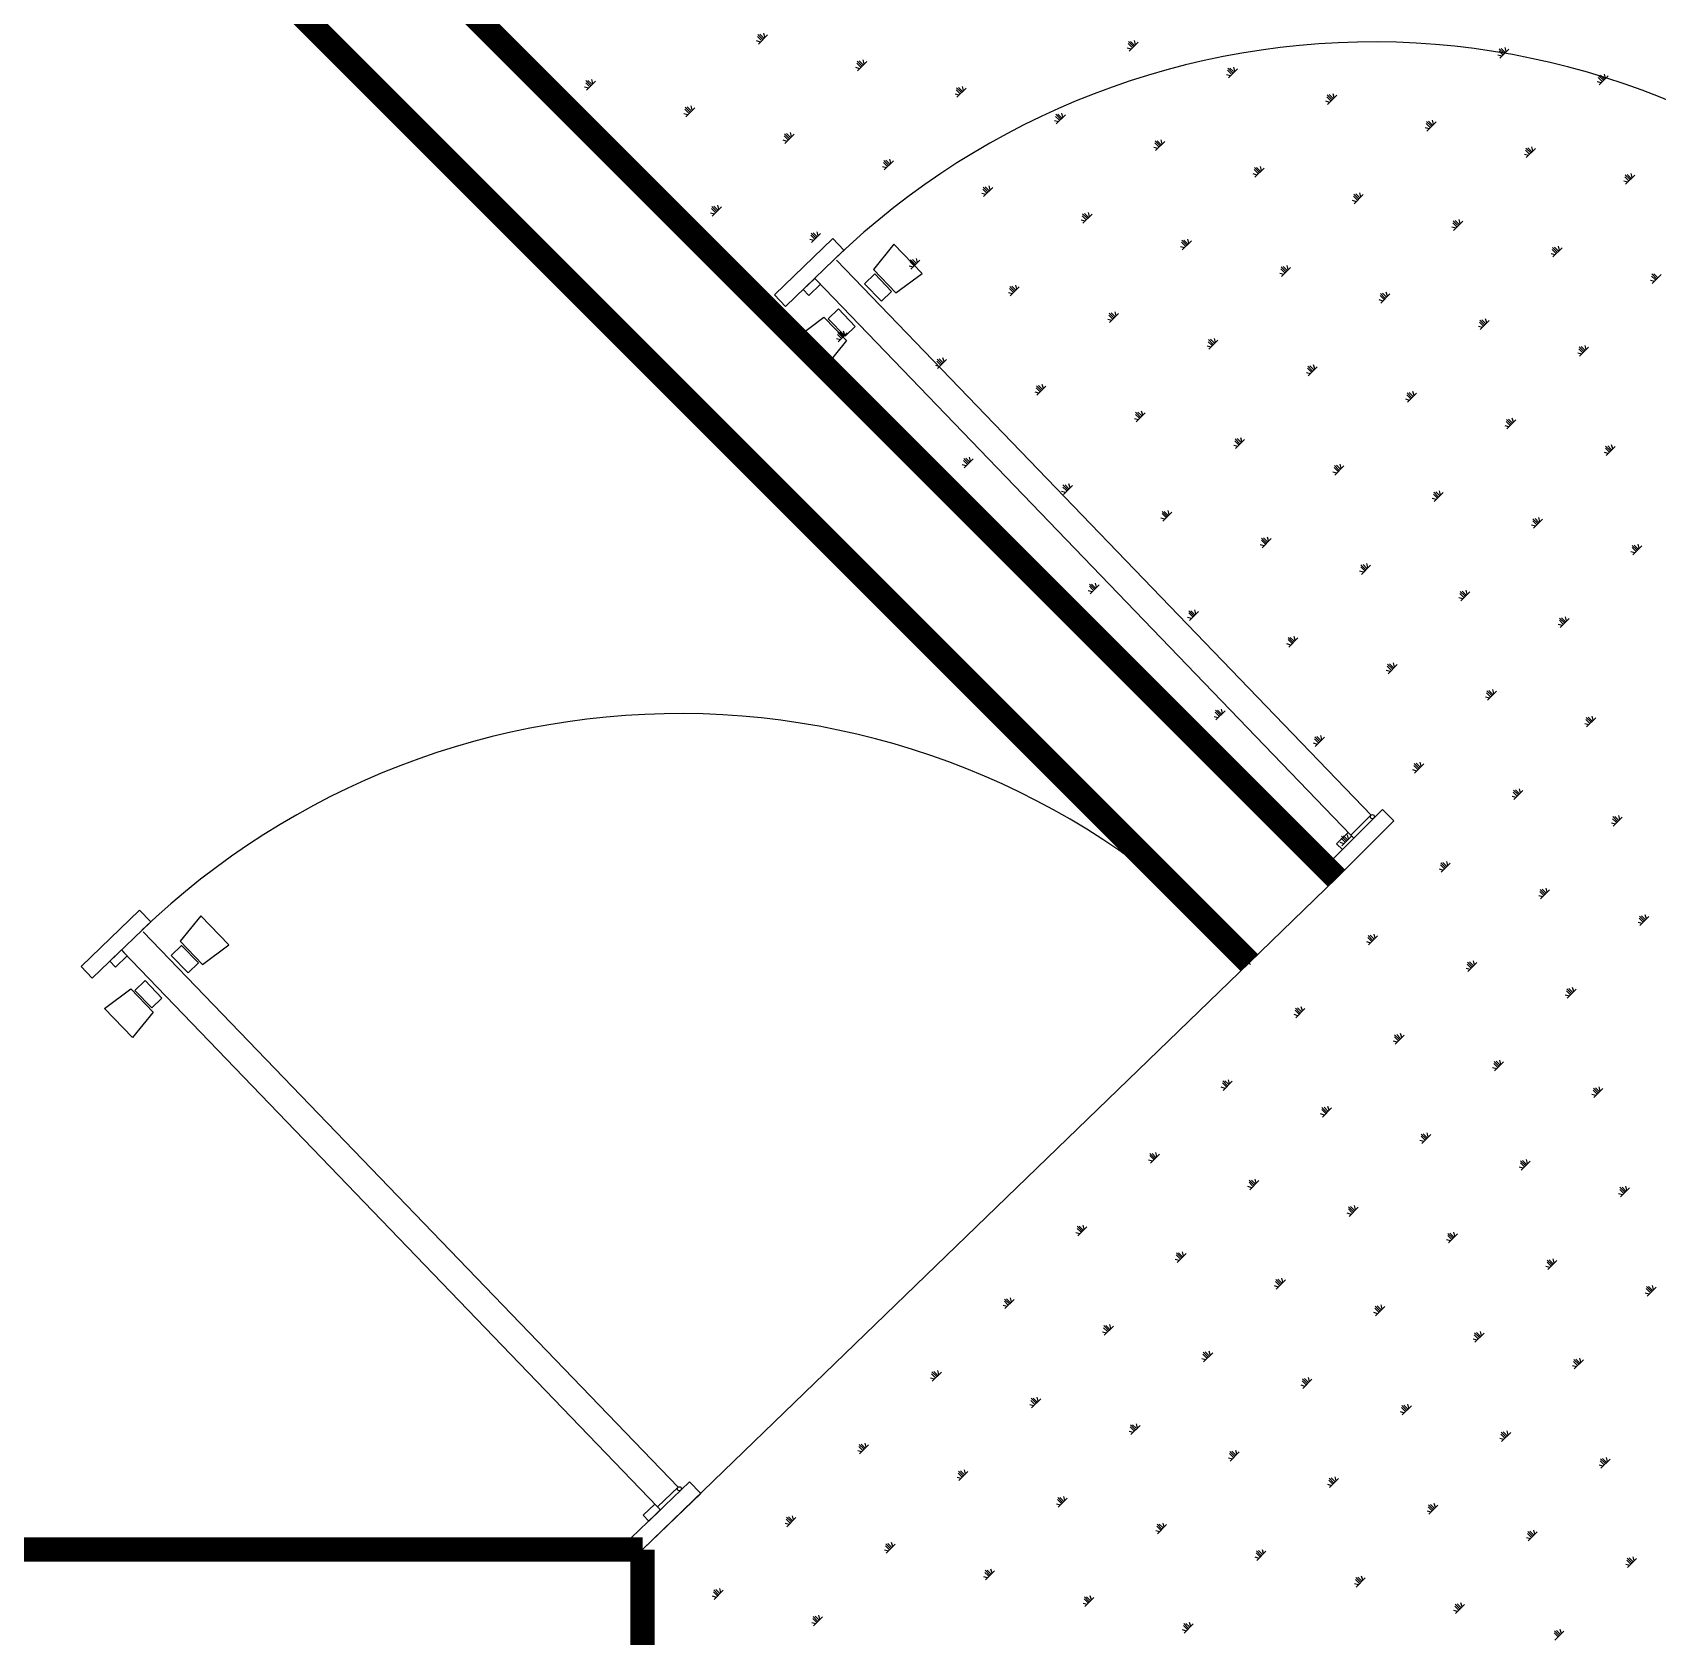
# Model space of a CAD drawing. Header units: millimetres. Extents: x -54.3 to 12.1, y 152.8 to 185.4.
# Drawn here: x -40.767 to -38.76, y 173.045 to 175.026 of the extents above; entities that cross this region are included whole.
import ezdxf

# ---------------------------------------------------------------- set-up
doc = ezdxf.new("R2010")
doc.units = ezdxf.units.MM
doc.header["$LTSCALE"] = 2
doc.layers.add('ALFOMBRA', color=101, linetype='Continuous')
doc.layers.add('MUROS', color=30, linetype='Continuous')

msp = doc.modelspace()

# ---------------------------------------------------------------- linework, layer by layer
at = {"color": 8, "linetype": 'Continuous'}
for p, q in [((-39.7787, 174.7714), (-39.8507, 174.7021)), ((-39.7648, 174.757), (-39.7787, 174.7714)), ((-39.703, 174.7645), (-39.7283, 174.7332)), ((-39.6683, 174.7285), (-39.703, 174.7645)), ((-39.8369, 174.6877), (-39.7648, 174.757)), ((-39.1134, 174.0587), (-39.7741, 174.7446)), ((-39.8008, 174.7223), (-39.8153, 174.7085)), ((-39.7939, 174.7151), (-39.8008, 174.7223)), ((-39.7993, 174.7203), (-39.1386, 174.0344)), ((-39.7267, 174.7278), (-39.7393, 174.7157)), ((-39.7283, 174.7332), (-39.7006, 174.7043)), ((-39.7059, 174.7062), (-39.7267, 174.7278)), ((-39.7006, 174.7043), (-39.6683, 174.7285)), ((-39.8507, 174.7021), (-39.8369, 174.6877)), ((-39.8153, 174.7085), (-39.8083, 174.7013)), ((-39.8083, 174.7013), (-39.7939, 174.7151)), ((-39.7393, 174.7157), (-39.7185, 174.6941)), ((-39.7185, 174.6941), (-39.7059, 174.7062)), ((-39.7843, 174.6723), (-39.7717, 174.6845)), ((-39.7717, 174.6845), (-39.7509, 174.6629)), ((-39.8218, 174.6501), (-39.7896, 174.6742)), ((-39.7896, 174.6742), (-39.7618, 174.6454)), ((-39.7635, 174.6507), (-39.7843, 174.6723)), ((-39.7509, 174.6629), (-39.7635, 174.6507)), ((-39.7872, 174.614), (-39.8218, 174.6501)), ((-39.7618, 174.6454), (-39.7872, 174.614)), ((-39.0998, 174.0662), (-39.1705, 173.9955)), ((-39.1386, 174.0344), (-39.1139, 174.0591)), ((-39.0856, 174.0521), (-39.0998, 174.0662)), ((-39.1563, 173.9814), (-39.0856, 174.0521)), ((-39.1422, 174.0379), (-39.1563, 174.0238)), ((-39.1351, 174.0309), (-39.1422, 174.0379)), ((-39.1563, 174.0238), (-39.1492, 174.0167)), ((-39.1492, 174.0167), (-39.1351, 174.0309)), ((-39.1705, 173.9955), (-39.1563, 173.9814)), ((-40.635, 173.9419), (-40.707, 173.8725)), ((-40.6211, 173.9274), (-40.635, 173.9419)), ((-40.6932, 173.8581), (-40.6211, 173.9274)), ((-40.5593, 173.9349), (-40.5846, 173.9036)), ((-40.5246, 173.8989), (-40.5593, 173.9349)), ((-39.9697, 173.2291), (-40.6304, 173.9151)), ((-40.583, 173.8983), (-40.5956, 173.8861)), ((-40.5846, 173.9036), (-40.5569, 173.8748)), ((-40.5622, 173.8767), (-40.583, 173.8983)), ((-40.5569, 173.8748), (-40.5246, 173.8989)), ((-40.6571, 173.8928), (-40.6715, 173.8789)), ((-40.6715, 173.8789), (-40.6646, 173.8717)), ((-40.6646, 173.8717), (-40.6502, 173.8856)), ((-40.6502, 173.8856), (-40.6571, 173.8928)), ((-40.6556, 173.8908), (-39.9949, 173.2048)), ((-40.5956, 173.8861), (-40.5748, 173.8645)), ((-40.5748, 173.8645), (-40.5622, 173.8767)), ((-40.707, 173.8725), (-40.6932, 173.8581)), ((-40.6781, 173.8205), (-40.6458, 173.8446)), ((-40.6458, 173.8446), (-40.6181, 173.8158)), ((-40.6406, 173.8428), (-40.628, 173.8549)), ((-40.6198, 173.8212), (-40.6406, 173.8428)), ((-40.628, 173.8549), (-40.6072, 173.8333)), ((-40.6434, 173.7845), (-40.6781, 173.8205)), ((-40.6181, 173.8158), (-40.6434, 173.7845)), ((-40.6072, 173.8333), (-40.6198, 173.8212)), ((-39.9554, 173.2359), (-40.0275, 173.1666)), ((-39.9416, 173.2215), (-39.9554, 173.2359)), ((-40.0136, 173.1522), (-39.9416, 173.2215)), ((-39.9949, 173.2048), (-39.9697, 173.2291)), ((-39.9984, 173.2084), (-40.0128, 173.1946)), ((-40.0128, 173.1946), (-40.0059, 173.1874)), ((-40.0059, 173.1874), (-39.9915, 173.2012)), ((-39.9915, 173.2012), (-39.9984, 173.2084))]:
    msp.add_line(p, q, dxfattribs=at)
for centre in [(-39.1117, 174.0569), (-39.968, 173.2273)]:
    msp.add_arc(centre, 0.9574, 42.5618, 133.9083, dxfattribs=at)
for centre, major_axis in [((-39.1121, 174.0574), (0, -0.0025)), ((-39.968, 173.2273), (-0.00005, -0.0025))]:
    msp.add_ellipse(centre, major_axis=major_axis, ratio=1, dxfattribs=at)
at = {"layer": 'ALFOMBRA'}
for p, q in [((-39.8669, 175.0165), (-39.8714, 175.021)), ((-39.8655, 175.0179), (-39.8711, 175.0235)), ((-39.8705, 175.0117), (-39.8593, 175.0229)), ((-39.8641, 175.0193), (-39.8686, 175.0238)), ((-39.8625, 175.0201), (-39.8638, 175.025)), ((-39.8678, 175.0142), (-39.8727, 175.0155)), ((-39.41, 175.0054), (-39.4149, 175.0067)), ((-39.4091, 175.0077), (-39.4136, 175.0122)), ((-39.4077, 175.0091), (-39.4133, 175.0147)), ((-39.4127, 175.0029), (-39.4015, 175.0141)), ((-39.4063, 175.0105), (-39.4107, 175.015)), ((-39.4046, 175.0113), (-39.4059, 175.0162)), ((-38.9512, 174.9989), (-38.9557, 175.0034)), ((-38.9498, 175.0003), (-38.9555, 175.0059)), ((-38.9549, 174.9941), (-38.9437, 175.0053)), ((-38.9484, 175.0017), (-38.9529, 175.0062)), ((-38.9468, 175.0025), (-38.9481, 175.0074)), ((-39.7452, 174.9813), (-39.7501, 174.9826)), ((-39.7442, 174.9836), (-39.7487, 174.9881)), ((-39.7428, 174.985), (-39.7484, 174.9906)), ((-39.7479, 174.9788), (-39.7366, 174.9901)), ((-39.7414, 174.9864), (-39.7459, 174.9909)), ((-39.7398, 174.9872), (-39.7411, 174.9921)), ((-39.285, 174.9762), (-39.2906, 174.9818)), ((-39.29, 174.97), (-39.2788, 174.9813)), ((-39.2836, 174.9776), (-39.2881, 174.9821)), ((-39.282, 174.9784), (-39.2833, 174.9833)), ((-38.9522, 174.9966), (-38.9571, 174.9979)), ((-40.0794, 174.9596), (-40.0838, 174.964)), ((-40.078, 174.961), (-40.0836, 174.9666)), ((-40.083, 174.9548), (-40.0718, 174.966)), ((-40.0766, 174.9624), (-40.081, 174.9668)), ((-40.0749, 174.9631), (-40.0762, 174.968)), ((-39.2873, 174.9725), (-39.2923, 174.9738)), ((-39.2864, 174.9748), (-39.2909, 174.9793)), ((-38.8295, 174.9637), (-38.8344, 174.965)), ((-38.8286, 174.966), (-38.8331, 174.9705)), ((-38.8272, 174.9674), (-38.8328, 174.973)), ((-38.8322, 174.9612), (-38.821, 174.9725)), ((-38.8258, 174.9688), (-38.8303, 174.9733)), ((-38.8241, 174.9696), (-38.8255, 174.9745)), ((-40.0803, 174.9573), (-40.0852, 174.9586)), ((-39.6225, 174.9485), (-39.6274, 174.9498)), ((-39.6215, 174.9507), (-39.626, 174.9552)), ((-39.6201, 174.9521), (-39.6257, 174.9578)), ((-39.6252, 174.946), (-39.614, 174.9572)), ((-39.6187, 174.9536), (-39.6232, 174.958)), ((-39.6171, 174.9543), (-39.6184, 174.9592)), ((-39.1647, 174.9397), (-39.1696, 174.941)), ((-39.1637, 174.9419), (-39.1682, 174.9464)), ((-39.1623, 174.9433), (-39.1679, 174.949)), ((-39.1674, 174.9372), (-39.1561, 174.9484)), ((-39.1609, 174.9447), (-39.1654, 174.9492)), ((-39.1593, 174.9455), (-39.1606, 174.9504)), ((-39.9576, 174.9244), (-39.9626, 174.9257)), ((-39.9567, 174.9267), (-39.9612, 174.9312)), ((-39.9553, 174.9281), (-39.9609, 174.9337)), ((-39.9603, 174.9219), (-39.9491, 174.9331)), ((-39.9539, 174.9295), (-39.9584, 174.934)), ((-39.9523, 174.9303), (-39.9536, 174.9352)), ((-39.4989, 174.9179), (-39.5034, 174.9224)), ((-39.4975, 174.9193), (-39.5031, 174.9249)), ((-39.5025, 174.9131), (-39.4913, 174.9243)), ((-39.4961, 174.9207), (-39.5005, 174.9252)), ((-39.4944, 174.9215), (-39.4957, 174.9264)), ((-39.8326, 174.8952), (-39.8382, 174.9008)), ((-39.8377, 174.889), (-39.8264, 174.9003)), ((-39.8312, 174.8966), (-39.8357, 174.9011)), ((-39.8296, 174.8974), (-39.8309, 174.9023)), ((-39.4998, 174.9156), (-39.5047, 174.9169)), ((-39.042, 174.9068), (-39.0469, 174.9081)), ((-39.041, 174.9091), (-39.0455, 174.9136)), ((-39.0396, 174.9105), (-39.0453, 174.9161)), ((-39.0447, 174.9043), (-39.0335, 174.9155)), ((-39.0382, 174.9119), (-39.0427, 174.9164)), ((-39.0366, 174.9127), (-39.0379, 174.9176)), ((-39.835, 174.8915), (-39.8399, 174.8928)), ((-39.834, 174.8938), (-39.8385, 174.8983)), ((-39.3772, 174.8827), (-39.3821, 174.884)), ((-39.3762, 174.885), (-39.3807, 174.8895)), ((-39.3748, 174.8864), (-39.3804, 174.892)), ((-39.3798, 174.8802), (-39.3686, 174.8915)), ((-39.3734, 174.8878), (-39.3779, 174.8923)), ((-39.3718, 174.8886), (-39.3731, 174.8935)), ((-38.9184, 174.8762), (-38.9229, 174.8807)), ((-38.917, 174.8776), (-38.9226, 174.8832)), ((-38.922, 174.8714), (-38.9108, 174.8827)), ((-38.9156, 174.879), (-38.9201, 174.8835)), ((-38.9139, 174.8798), (-38.9153, 174.8847)), ((-39.7123, 174.8587), (-39.7172, 174.86)), ((-39.7113, 174.8609), (-39.7158, 174.8654)), ((-39.7099, 174.8623), (-39.7155, 174.868)), ((-39.715, 174.8562), (-39.7038, 174.8674)), ((-39.7085, 174.8637), (-39.713, 174.8682)), ((-39.7069, 174.8645), (-39.7082, 174.8694)), ((-39.2507, 174.8549), (-39.2552, 174.8594)), ((-39.2491, 174.8557), (-39.2504, 174.8606)), ((-38.9193, 174.8739), (-38.9242, 174.8752)), ((-39.2545, 174.8498), (-39.2594, 174.8512)), ((-39.2535, 174.8521), (-39.258, 174.8566)), ((-39.2521, 174.8535), (-39.2577, 174.8592)), ((-39.2572, 174.8474), (-39.2459, 174.8586)), ((-38.7967, 174.841), (-38.8016, 174.8424)), ((-38.7957, 174.8433), (-38.8002, 174.8478)), ((-38.7943, 174.8447), (-38.7999, 174.8503)), ((-38.7994, 174.8386), (-38.7881, 174.8498)), ((-38.7929, 174.8461), (-38.7974, 174.8506)), ((-38.7913, 174.8469), (-38.7926, 174.8518)), ((-39.5896, 174.8258), (-39.5945, 174.8271)), ((-39.5887, 174.8281), (-39.5932, 174.8326)), ((-39.5873, 174.8295), (-39.5929, 174.8351)), ((-39.5923, 174.8233), (-39.5811, 174.8345)), ((-39.5859, 174.8309), (-39.5904, 174.8354)), ((-39.5842, 174.8317), (-39.5856, 174.8366)), ((-39.1308, 174.8193), (-39.1353, 174.8238)), ((-39.1294, 174.8207), (-39.1351, 174.8263)), ((-39.1345, 174.8145), (-39.1233, 174.8257)), ((-39.128, 174.8221), (-39.1325, 174.8266)), ((-39.1264, 174.8229), (-39.1277, 174.8278)), ((-39.9248, 174.8017), (-39.9297, 174.803)), ((-39.9238, 174.804), (-39.9283, 174.8085)), ((-39.9224, 174.8054), (-39.928, 174.811)), ((-39.9275, 174.7992), (-39.9162, 174.8105)), ((-39.921, 174.8068), (-39.9255, 174.8113)), ((-39.9194, 174.8076), (-39.9207, 174.8125)), ((-39.466, 174.7952), (-39.4705, 174.7997)), ((-39.4646, 174.7966), (-39.4702, 174.8022)), ((-39.4696, 174.7904), (-39.4584, 174.8017)), ((-39.4632, 174.798), (-39.4677, 174.8025)), ((-39.4616, 174.7988), (-39.4629, 174.8037)), ((-39.1318, 174.817), (-39.1367, 174.8183)), ((-39.7967, 174.7747), (-39.798, 174.7796)), ((-39.467, 174.7929), (-39.4719, 174.7942)), ((-39.0091, 174.7841), (-39.014, 174.7854)), ((-39.0082, 174.7864), (-39.0127, 174.7909)), ((-39.0068, 174.7878), (-39.0124, 174.7934)), ((-39.0118, 174.7816), (-39.0006, 174.7929)), ((-39.0054, 174.7892), (-39.0099, 174.7937)), ((-39.0037, 174.79), (-39.0051, 174.7949)), ((-39.8021, 174.7689), (-39.807, 174.7702)), ((-39.8011, 174.7711), (-39.8056, 174.7756)), ((-39.7997, 174.7725), (-39.8054, 174.7782)), ((-39.8048, 174.7664), (-39.7936, 174.7776)), ((-39.7983, 174.7739), (-39.8028, 174.7784)), ((-39.3443, 174.76), (-39.3492, 174.7614)), ((-39.3433, 174.7623), (-39.3478, 174.7668)), ((-39.3419, 174.7637), (-39.3475, 174.7693)), ((-39.347, 174.7576), (-39.3357, 174.7688)), ((-39.3405, 174.7651), (-39.345, 174.7696)), ((-39.3389, 174.7659), (-39.3402, 174.7708)), ((-38.8841, 174.7549), (-38.8897, 174.7605)), ((-38.8892, 174.7488), (-38.8779, 174.76)), ((-38.8827, 174.7563), (-38.8872, 174.7608)), ((-38.8811, 174.7571), (-38.8824, 174.762)), ((-39.6785, 174.7383), (-39.683, 174.7428)), ((-39.6771, 174.7397), (-39.6827, 174.7453)), ((-39.6821, 174.7335), (-39.6709, 174.7447)), ((-39.6757, 174.7411), (-39.6802, 174.7456)), ((-39.674, 174.7419), (-39.6754, 174.7468)), ((-38.8865, 174.7512), (-38.8914, 174.7526)), ((-38.8855, 174.7535), (-38.89, 174.758)), ((-39.6794, 174.736), (-39.6843, 174.7373)), ((-39.2216, 174.7272), (-39.2265, 174.7285)), ((-39.2206, 174.7295), (-39.2251, 174.734)), ((-39.2192, 174.7309), (-39.2249, 174.7365)), ((-39.2243, 174.7247), (-39.2131, 174.7359)), ((-39.2178, 174.7323), (-39.2223, 174.7368)), ((-39.2162, 174.7331), (-39.2175, 174.738)), ((-38.7638, 174.7184), (-38.7687, 174.7197)), ((-38.7628, 174.7207), (-38.7673, 174.7251)), ((-38.7614, 174.7221), (-38.767, 174.7277)), ((-38.7665, 174.7159), (-38.7553, 174.7271)), ((-38.76, 174.7235), (-38.7645, 174.728)), ((-39.5568, 174.7031), (-39.5617, 174.7044)), ((-39.5558, 174.7054), (-39.5603, 174.7099)), ((-39.5544, 174.7068), (-39.56, 174.7124)), ((-39.5594, 174.7006), (-39.5482, 174.7119)), ((-39.553, 174.7082), (-39.5575, 174.7127)), ((-39.5514, 174.709), (-39.5527, 174.7139)), ((-39.098, 174.6966), (-39.1025, 174.7011)), ((-39.0966, 174.698), (-39.1022, 174.7036)), ((-39.1016, 174.6918), (-39.0904, 174.7031)), ((-39.0952, 174.6994), (-39.0997, 174.7039)), ((-39.0935, 174.7002), (-39.0949, 174.7051)), ((-39.4317, 174.6739), (-39.4373, 174.6795)), ((-39.4368, 174.6678), (-39.4256, 174.679)), ((-39.4303, 174.6753), (-39.4348, 174.6798)), ((-39.4287, 174.6761), (-39.43, 174.681)), ((-39.0989, 174.6943), (-39.1038, 174.6956)), ((-39.4341, 174.6702), (-39.439, 174.6716)), ((-39.4331, 174.6725), (-39.4376, 174.677)), ((-38.9763, 174.6614), (-38.9812, 174.6628)), ((-38.9753, 174.6637), (-38.9798, 174.6682)), ((-38.9739, 174.6651), (-38.9795, 174.6707)), ((-38.979, 174.659), (-38.9677, 174.6702)), ((-38.9725, 174.6665), (-38.977, 174.671)), ((-38.9709, 174.6673), (-38.9722, 174.6722)), ((-39.7692, 174.6462), (-39.7741, 174.6475)), ((-39.7683, 174.6485), (-39.7728, 174.653)), ((-39.7669, 174.6499), (-39.7725, 174.6555)), ((-39.7719, 174.6437), (-39.7607, 174.6549)), ((-39.7655, 174.6513), (-39.77, 174.6558)), ((-39.7638, 174.6521), (-39.7652, 174.657)), ((-39.3114, 174.6374), (-39.3163, 174.6387)), ((-39.3105, 174.6397), (-39.3149, 174.6441)), ((-39.309, 174.6411), (-39.3147, 174.6467)), ((-39.3141, 174.6349), (-39.3029, 174.6461)), ((-39.3076, 174.6425), (-39.3121, 174.647)), ((-39.306, 174.6432), (-39.3073, 174.6482)), ((-38.8482, 174.6344), (-38.8495, 174.6393)), ((-39.6456, 174.6156), (-39.6501, 174.6201)), ((-39.6442, 174.617), (-39.6498, 174.6226)), ((-39.6493, 174.6108), (-39.638, 174.6221)), ((-39.6428, 174.6184), (-39.6473, 174.6229)), ((-39.6412, 174.6192), (-39.6425, 174.6241)), ((-38.8536, 174.6286), (-38.8585, 174.6299)), ((-38.8526, 174.6309), (-38.8571, 174.6353)), ((-38.8512, 174.6323), (-38.8568, 174.6379)), ((-38.8563, 174.6261), (-38.8451, 174.6373)), ((-38.8498, 174.6337), (-38.8543, 174.6381)), ((-39.6466, 174.6133), (-39.6515, 174.6146)), ((-39.1887, 174.6045), (-39.1936, 174.6058)), ((-39.1878, 174.6068), (-39.1923, 174.6113)), ((-39.1864, 174.6082), (-39.192, 174.6138)), ((-39.1914, 174.602), (-39.1802, 174.6132)), ((-39.185, 174.6096), (-39.1895, 174.6141)), ((-39.1833, 174.6104), (-39.1847, 174.6153)), ((-39.5239, 174.5804), (-39.5288, 174.5818)), ((-39.5229, 174.5827), (-39.5274, 174.5872)), ((-39.5215, 174.5841), (-39.5271, 174.5897)), ((-39.5266, 174.578), (-39.5154, 174.5892)), ((-39.5201, 174.5855), (-39.5246, 174.59)), ((-39.5185, 174.5863), (-39.5198, 174.5912)), ((-39.0651, 174.5739), (-39.0696, 174.5784)), ((-39.0637, 174.5753), (-39.0693, 174.5809)), ((-39.0688, 174.5692), (-39.0575, 174.5804)), ((-39.0623, 174.5767), (-39.0668, 174.5812)), ((-39.0607, 174.5775), (-39.062, 174.5824)), ((-39.3958, 174.5534), (-39.3971, 174.5584)), ((-39.0661, 174.5716), (-39.071, 174.5729)), ((-39.4012, 174.5476), (-39.4061, 174.5489)), ((-39.4003, 174.5499), (-39.4047, 174.5543)), ((-39.3989, 174.5513), (-39.4045, 174.5569)), ((-39.4039, 174.5451), (-39.3927, 174.5563)), ((-39.3974, 174.5527), (-39.4019, 174.5572)), ((-38.9434, 174.5388), (-38.9483, 174.5401)), ((-38.9424, 174.541), (-38.9469, 174.5455)), ((-38.941, 174.5425), (-38.9466, 174.5481)), ((-38.9461, 174.5363), (-38.9349, 174.5475)), ((-38.9396, 174.5439), (-38.9441, 174.5483)), ((-38.938, 174.5446), (-38.9393, 174.5495)), ((-39.2776, 174.517), (-39.2821, 174.5215)), ((-39.2762, 174.5184), (-39.2818, 174.524)), ((-39.2812, 174.5122), (-39.27, 174.5234)), ((-39.2748, 174.5198), (-39.2793, 174.5243)), ((-39.2732, 174.5206), (-39.2745, 174.5255)), ((-39.6113, 174.4943), (-39.6169, 174.4999)), ((-39.6164, 174.4882), (-39.6052, 174.4994)), ((-39.6099, 174.4957), (-39.6144, 174.5002)), ((-39.6083, 174.4965), (-39.6096, 174.5014)), ((-39.2785, 174.5147), (-39.2834, 174.516)), ((-38.8207, 174.5059), (-38.8256, 174.5072)), ((-38.8198, 174.5082), (-38.8243, 174.5127)), ((-38.8184, 174.5096), (-38.824, 174.5152)), ((-38.8234, 174.5034), (-38.8122, 174.5146)), ((-38.817, 174.511), (-38.8214, 174.5155)), ((-38.8153, 174.5118), (-38.8166, 174.5167)), ((-39.6137, 174.4906), (-39.6186, 174.492)), ((-39.6127, 174.4929), (-39.6172, 174.4974)), ((-39.1559, 174.4818), (-39.1608, 174.4831)), ((-39.1549, 174.4841), (-39.1594, 174.4886)), ((-39.1535, 174.4855), (-39.1591, 174.4911)), ((-39.1586, 174.4793), (-39.1473, 174.4906)), ((-39.1521, 174.4869), (-39.1566, 174.4914)), ((-39.1505, 174.4877), (-39.1518, 174.4926)), ((-39.491, 174.4578), (-39.4959, 174.4591)), ((-39.4901, 174.4601), (-39.4945, 174.4645)), ((-39.4887, 174.4615), (-39.4943, 174.4671)), ((-39.4937, 174.4553), (-39.4825, 174.4665)), ((-39.4873, 174.4629), (-39.4917, 174.4673)), ((-39.4856, 174.4636), (-39.4869, 174.4685)), ((-39.0308, 174.4526), (-39.0364, 174.4583)), ((-39.0294, 174.4541), (-39.0339, 174.4585)), ((-39.0278, 174.4548), (-39.0291, 174.4597)), ((-39.0332, 174.449), (-39.0381, 174.4503)), ((-39.0322, 174.4512), (-39.0367, 174.4557)), ((-39.0359, 174.4465), (-39.0247, 174.4577)), ((-39.3683, 174.4249), (-39.3733, 174.4262)), ((-39.3674, 174.4272), (-39.3719, 174.4317)), ((-39.366, 174.4286), (-39.3716, 174.4342)), ((-39.371, 174.4224), (-39.3598, 174.4336)), ((-39.3646, 174.43), (-39.3691, 174.4345)), ((-39.363, 174.4308), (-39.3643, 174.4357)), ((-38.9096, 174.4184), (-38.9141, 174.4229)), ((-38.9082, 174.4198), (-38.9138, 174.4254)), ((-38.9132, 174.4136), (-38.902, 174.4248)), ((-38.9068, 174.4212), (-38.9112, 174.4257)), ((-38.9051, 174.422), (-38.9064, 174.4269)), ((-39.2447, 174.3943), (-39.2492, 174.3988)), ((-39.2433, 174.3957), (-39.2489, 174.4013)), ((-39.2484, 174.3895), (-39.2371, 174.4008)), ((-39.2419, 174.3971), (-39.2464, 174.4016)), ((-39.2403, 174.3979), (-39.2416, 174.4028)), ((-38.9105, 174.4161), (-38.9154, 174.4174)), ((-39.2457, 174.392), (-39.2506, 174.3933)), ((-38.7879, 174.3832), (-38.7928, 174.3845)), ((-38.7869, 174.3855), (-38.7914, 174.39)), ((-38.7855, 174.3869), (-38.7911, 174.3925)), ((-38.7905, 174.3807), (-38.7793, 174.392)), ((-38.7841, 174.3883), (-38.7886, 174.3928)), ((-38.7825, 174.3891), (-38.7838, 174.394)), ((-39.123, 174.3592), (-39.1279, 174.3605)), ((-39.122, 174.3614), (-39.1265, 174.3659)), ((-39.1206, 174.3628), (-39.1262, 174.3685)), ((-39.1257, 174.3567), (-39.1145, 174.3679)), ((-39.1192, 174.3643), (-39.1237, 174.3687)), ((-39.1176, 174.365), (-39.1189, 174.3699)), ((-39.4572, 174.3374), (-39.4617, 174.3419)), ((-39.4558, 174.3388), (-39.4614, 174.3444)), ((-39.4608, 174.3326), (-39.4496, 174.3438)), ((-39.4544, 174.3402), (-39.4589, 174.3447)), ((-39.4528, 174.341), (-39.4541, 174.3459)), ((-39.4581, 174.3351), (-39.4631, 174.3364)), ((-39.0003, 174.3263), (-39.0052, 174.3276)), ((-38.9994, 174.3286), (-39.0039, 174.3331)), ((-38.998, 174.33), (-39.0036, 174.3356)), ((-39.003, 174.3238), (-38.9918, 174.335)), ((-38.9966, 174.3314), (-39.0011, 174.3359)), ((-38.9949, 174.3322), (-38.9963, 174.3371)), ((-39.3355, 174.3022), (-39.3404, 174.3035)), ((-39.3345, 174.3045), (-39.339, 174.309)), ((-39.3331, 174.3059), (-39.3387, 174.3115)), ((-39.3382, 174.2997), (-39.3269, 174.311)), ((-39.3317, 174.3073), (-39.3362, 174.3118)), ((-39.3301, 174.3081), (-39.3314, 174.313)), ((-38.8767, 174.2957), (-38.8812, 174.3002)), ((-38.8753, 174.2971), (-38.8809, 174.3027)), ((-38.8803, 174.2909), (-38.8691, 174.3022)), ((-38.8739, 174.2985), (-38.8784, 174.303)), ((-38.8723, 174.2993), (-38.8736, 174.3042)), ((-39.2104, 174.273), (-39.2161, 174.2787)), ((-39.2155, 174.2669), (-39.2043, 174.2781)), ((-39.209, 174.2744), (-39.2135, 174.2789)), ((-39.2074, 174.2752), (-39.2087, 174.2801)), ((-38.8777, 174.2934), (-38.8826, 174.2947)), ((-39.2128, 174.2694), (-39.2177, 174.2707)), ((-39.2118, 174.2716), (-39.2163, 174.2761)), ((-39.0901, 174.2365), (-39.095, 174.2378)), ((-39.0892, 174.2388), (-39.0937, 174.2433)), ((-39.0878, 174.2402), (-39.0934, 174.2458)), ((-39.0928, 174.234), (-39.0816, 174.2452)), ((-39.0864, 174.2416), (-39.0909, 174.2461)), ((-39.0847, 174.2424), (-39.0861, 174.2473)), ((-38.9675, 174.2036), (-38.9724, 174.2049)), ((-38.9665, 174.2059), (-38.971, 174.2104)), ((-38.9651, 174.2073), (-38.9707, 174.2129)), ((-38.9701, 174.2011), (-38.9589, 174.2124)), ((-38.9637, 174.2087), (-38.9682, 174.2132)), ((-38.9621, 174.2095), (-38.9634, 174.2144)), ((-39.3026, 174.1796), (-39.3075, 174.1809)), ((-39.3016, 174.1818), (-39.3061, 174.1863)), ((-39.3002, 174.1832), (-39.3059, 174.1889)), ((-39.3053, 174.1771), (-39.2941, 174.1883)), ((-39.2988, 174.1846), (-39.3033, 174.1891)), ((-39.2972, 174.1854), (-39.2985, 174.1903)), ((-38.8438, 174.173), (-38.8483, 174.1775)), ((-38.8424, 174.1744), (-38.848, 174.18)), ((-38.8475, 174.1683), (-38.8363, 174.1795)), ((-38.841, 174.1758), (-38.8455, 174.1803)), ((-38.8394, 174.1766), (-38.8407, 174.1815)), ((-39.1745, 174.1526), (-39.1759, 174.1575)), ((-38.8448, 174.1707), (-38.8497, 174.1721)), ((-39.1799, 174.1467), (-39.1848, 174.148)), ((-39.179, 174.149), (-39.1835, 174.1535)), ((-39.1776, 174.1504), (-39.1832, 174.156)), ((-39.1826, 174.1442), (-39.1714, 174.1554)), ((-39.1762, 174.1518), (-39.1807, 174.1563)), ((-39.0563, 174.1161), (-39.0608, 174.1206)), ((-39.0549, 174.1175), (-39.0605, 174.1231)), ((-39.06, 174.1113), (-39.0487, 174.1226)), ((-39.0535, 174.1189), (-39.058, 174.1234)), ((-39.0519, 174.1197), (-39.0532, 174.1246)), ((-39.0573, 174.1138), (-39.0622, 174.1151)), ((-38.9346, 174.0809), (-38.9395, 174.0823)), ((-38.9336, 174.0832), (-38.9381, 174.0877)), ((-38.9322, 174.0846), (-38.9378, 174.0902)), ((-38.9373, 174.0785), (-38.9261, 174.0897)), ((-38.9308, 174.086), (-38.9353, 174.0905)), ((-38.9292, 174.0868), (-38.9305, 174.0917)), ((-38.8096, 174.0518), (-38.8152, 174.0574)), ((-38.8146, 174.0456), (-38.8034, 174.0568)), ((-38.8081, 174.0532), (-38.8126, 174.0577)), ((-38.8065, 174.0539), (-38.8078, 174.0589)), ((-38.8119, 174.0481), (-38.8168, 174.0494)), ((-38.811, 174.0504), (-38.8154, 174.0548)), ((-39.1471, 174.024), (-39.152, 174.0253)), ((-39.1461, 174.0263), (-39.1506, 174.0308)), ((-39.1447, 174.0277), (-39.1503, 174.0333)), ((-39.1498, 174.0215), (-39.1385, 174.0328)), ((-39.1433, 174.0291), (-39.1478, 174.0336)), ((-39.1417, 174.0299), (-39.143, 174.0348)), ((-39.0234, 173.9934), (-39.0279, 173.9979)), ((-39.022, 173.9948), (-39.0276, 174.0004)), ((-39.0271, 173.9887), (-39.0159, 173.9999)), ((-39.0206, 173.9962), (-39.0251, 174.0007)), ((-39.019, 173.997), (-39.0203, 174.0019)), ((-39.0244, 173.9911), (-39.0293, 173.9925)), ((-38.9017, 173.9583), (-38.9066, 173.9596)), ((-38.9008, 173.9606), (-38.9052, 173.965)), ((-38.8994, 173.962), (-38.905, 173.9676)), ((-38.9044, 173.9558), (-38.8932, 173.967)), ((-38.8979, 173.9634), (-38.9024, 173.9679)), ((-38.8963, 173.9641), (-38.8976, 173.9691)), ((-38.7737, 173.9313), (-38.775, 173.9362)), ((-38.779, 173.9254), (-38.7839, 173.9267)), ((-38.7781, 173.9277), (-38.7826, 173.9322)), ((-38.7767, 173.9291), (-38.7823, 173.9347)), ((-38.7817, 173.9229), (-38.7705, 173.9341)), ((-38.7753, 173.9305), (-38.7798, 173.935)), ((-39.1142, 173.9013), (-39.1191, 173.9027)), ((-39.1132, 173.9036), (-39.1177, 173.9081)), ((-39.1118, 173.905), (-39.1174, 173.9106)), ((-39.1169, 173.8989), (-39.1057, 173.9101)), ((-39.1104, 173.9064), (-39.1149, 173.9109)), ((-39.1088, 173.9072), (-39.1101, 173.9121)), ((-40.0136, 173.1522), (-39.2641, 173.8771)), ((-38.9892, 173.8722), (-38.9948, 173.8778)), ((-38.9942, 173.866), (-38.983, 173.8772)), ((-38.9878, 173.8736), (-38.9922, 173.878)), ((-38.9861, 173.8743), (-38.9874, 173.8792)), ((-38.9915, 173.8685), (-38.9964, 173.8698)), ((-38.9906, 173.8708), (-38.995, 173.8752)), ((-38.8688, 173.8356), (-38.8738, 173.8369)), ((-38.8679, 173.8379), (-38.8724, 173.8424)), ((-38.8665, 173.8393), (-38.8721, 173.8449)), ((-38.8715, 173.8331), (-38.8603, 173.8443)), ((-38.8651, 173.8407), (-38.8696, 173.8452)), ((-38.8635, 173.8415), (-38.8648, 173.8464)), ((-39.203, 173.8138), (-39.2075, 173.8183)), ((-39.2016, 173.8152), (-39.2072, 173.8208)), ((-39.2067, 173.8091), (-39.1955, 173.8203)), ((-39.2002, 173.8166), (-39.2047, 173.8211)), ((-39.1986, 173.8174), (-39.1999, 173.8223)), ((-39.204, 173.8115), (-39.2089, 173.8129)), ((-39.0813, 173.7787), (-39.0862, 173.78)), ((-39.0804, 173.7809), (-39.0849, 173.7854)), ((-39.079, 173.7824), (-39.0846, 173.788)), ((-39.084, 173.7762), (-39.0728, 173.7874)), ((-39.0776, 173.7838), (-39.082, 173.7882)), ((-39.0759, 173.7845), (-39.0772, 173.7894)), ((-38.9533, 173.7517), (-38.9546, 173.7566)), ((-38.9586, 173.7458), (-38.9636, 173.7471)), ((-38.9577, 173.7481), (-38.9622, 173.7526)), ((-38.9563, 173.7495), (-38.9619, 173.7551)), ((-38.9613, 173.7433), (-38.9501, 173.7545)), ((-38.9549, 173.7509), (-38.9594, 173.7554)), ((-39.2938, 173.7217), (-39.2987, 173.7231)), ((-39.2928, 173.724), (-39.2973, 173.7285)), ((-39.2914, 173.7254), (-39.297, 173.731)), ((-39.2965, 173.7193), (-39.2853, 173.7305)), ((-39.29, 173.7268), (-39.2945, 173.7313)), ((-39.2884, 173.7276), (-39.2897, 173.7325)), ((-38.835, 173.7152), (-38.8395, 173.7197)), ((-38.8336, 173.7166), (-38.8392, 173.7222)), ((-38.8387, 173.7104), (-38.8274, 173.7217)), ((-38.8322, 173.718), (-38.8367, 173.7225)), ((-38.8306, 173.7188), (-38.8319, 173.7237)), ((-39.1702, 173.6911), (-39.1747, 173.6956)), ((-39.1688, 173.6925), (-39.1744, 173.6982)), ((-39.1738, 173.6864), (-39.1626, 173.6976)), ((-39.1674, 173.694), (-39.1718, 173.6984)), ((-39.1657, 173.6947), (-39.167, 173.6996)), ((-38.836, 173.7129), (-38.8409, 173.7142)), ((-39.1711, 173.6889), (-39.176, 173.6902)), ((-39.0485, 173.656), (-39.0534, 173.6573)), ((-39.0475, 173.6583), (-39.052, 173.6628)), ((-39.0461, 173.6597), (-39.0517, 173.6653)), ((-39.0511, 173.6535), (-39.0399, 173.6647)), ((-39.0447, 173.6611), (-39.0492, 173.6656)), ((-39.0431, 173.6619), (-39.0444, 173.6668)), ((-39.3826, 173.6342), (-39.3871, 173.6387)), ((-39.3812, 173.6356), (-39.3868, 173.6412)), ((-39.3863, 173.6294), (-39.3751, 173.6407)), ((-39.3798, 173.637), (-39.3843, 173.6415)), ((-39.3782, 173.6378), (-39.3795, 173.6427)), ((-39.3836, 173.6319), (-39.3885, 173.6332)), ((-38.9258, 173.6231), (-38.9307, 173.6244)), ((-38.9248, 173.6254), (-38.9293, 173.6299)), ((-38.9234, 173.6268), (-38.929, 173.6324)), ((-38.9285, 173.6206), (-38.9172, 173.6319)), ((-38.922, 173.6282), (-38.9265, 173.6327)), ((-38.9204, 173.629), (-38.9217, 173.6339)), ((-39.2609, 173.5991), (-39.2658, 173.6004)), ((-39.26, 173.6013), (-39.2645, 173.6058)), ((-39.2586, 173.6027), (-39.2642, 173.6084)), ((-39.2636, 173.5966), (-39.2524, 173.6078)), ((-39.2572, 173.6042), (-39.2616, 173.6086)), ((-39.2555, 173.6049), (-39.2569, 173.6098)), ((-38.8021, 173.5925), (-38.8066, 173.597)), ((-38.8007, 173.5939), (-38.8064, 173.5996)), ((-38.8058, 173.5878), (-38.7946, 173.599)), ((-38.7993, 173.5953), (-38.8038, 173.5998)), ((-38.7977, 173.5961), (-38.799, 173.601)), ((-39.1359, 173.5699), (-39.1415, 173.5755)), ((-39.1409, 173.5637), (-39.1297, 173.5749)), ((-39.1345, 173.5713), (-39.139, 173.5758)), ((-39.1329, 173.5721), (-39.1342, 173.577)), ((-38.8031, 173.5903), (-38.808, 173.5916)), ((-39.1383, 173.5662), (-39.1432, 173.5675)), ((-39.1373, 173.5685), (-39.1418, 173.573)), ((-39.4734, 173.5421), (-39.4783, 173.5434)), ((-39.4724, 173.5444), (-39.4769, 173.5489)), ((-39.471, 173.5458), (-39.4766, 173.5514)), ((-39.4761, 173.5396), (-39.4649, 173.5509)), ((-39.4696, 173.5472), (-39.4741, 173.5517)), ((-39.468, 173.548), (-39.4693, 173.5529)), ((-39.0146, 173.5356), (-39.0191, 173.5401)), ((-39.0132, 173.537), (-39.0188, 173.5426)), ((-39.0183, 173.5308), (-39.007, 173.5421)), ((-39.0118, 173.5384), (-39.0163, 173.5429)), ((-39.0102, 173.5392), (-39.0115, 173.5441)), ((-39.3498, 173.5115), (-39.3543, 173.516)), ((-39.3484, 173.5129), (-39.354, 173.5186)), ((-39.3534, 173.5068), (-39.3422, 173.518)), ((-39.347, 173.5143), (-39.3515, 173.5188)), ((-39.3453, 173.5151), (-39.3467, 173.52)), ((-39.0156, 173.5333), (-39.0205, 173.5346)), ((-39.3507, 173.5093), (-39.3556, 173.5106)), ((-38.8929, 173.5005), (-38.8978, 173.5018)), ((-38.8919, 173.5027), (-38.8964, 173.5072)), ((-38.8905, 173.5041), (-38.8962, 173.5098)), ((-38.8956, 173.498), (-38.8844, 173.5092)), ((-38.8891, 173.5055), (-38.8936, 173.51)), ((-38.8875, 173.5063), (-38.8888, 173.5112)), ((-39.2281, 173.4764), (-39.233, 173.4777)), ((-39.2271, 173.4787), (-39.2316, 173.4832)), ((-39.2257, 173.4801), (-39.2313, 173.4857)), ((-39.2308, 173.4739), (-39.2195, 173.4851)), ((-39.2243, 173.4815), (-39.2288, 173.486)), ((-39.2227, 173.4823), (-39.224, 173.4872)), ((-38.7679, 173.4713), (-38.7735, 173.4769)), ((-38.7729, 173.4651), (-38.7617, 173.4763)), ((-38.7665, 173.4727), (-38.771, 173.4772)), ((-38.7648, 173.4735), (-38.7662, 173.4784)), ((-39.5622, 173.4546), (-39.5667, 173.4591)), ((-39.5608, 173.456), (-39.5665, 173.4616)), ((-39.5659, 173.4498), (-39.5547, 173.4611)), ((-39.5594, 173.4574), (-39.5639, 173.4619)), ((-39.5578, 173.4582), (-39.5591, 173.4631)), ((-38.7702, 173.4676), (-38.7751, 173.4689)), ((-38.7693, 173.4699), (-38.7738, 173.4744)), ((-39.5632, 173.4523), (-39.5681, 173.4536)), ((-39.1054, 173.4435), (-39.1103, 173.4448)), ((-39.1044, 173.4458), (-39.1089, 173.4503)), ((-39.103, 173.4472), (-39.1086, 173.4528)), ((-39.1081, 173.441), (-39.0969, 173.4523)), ((-39.1016, 173.4486), (-39.1061, 173.4531)), ((-39.1, 173.4494), (-39.1013, 173.4543)), ((-39.4405, 173.4195), (-39.4454, 173.4208)), ((-39.4396, 173.4217), (-39.4441, 173.4262)), ((-39.4382, 173.4231), (-39.4438, 173.4288)), ((-39.4432, 173.417), (-39.432, 173.4282)), ((-39.4368, 173.4245), (-39.4413, 173.429)), ((-39.4351, 173.4253), (-39.4365, 173.4302)), ((-38.9817, 173.4129), (-38.9862, 173.4174)), ((-38.9803, 173.4143), (-38.986, 173.4199)), ((-38.9854, 173.4082), (-38.9742, 173.4194)), ((-38.9789, 173.4157), (-38.9834, 173.4202)), ((-38.9773, 173.4165), (-38.9786, 173.4214)), ((-39.3155, 173.3903), (-39.3211, 173.3959)), ((-39.3206, 173.3841), (-39.3093, 173.3953)), ((-39.3141, 173.3917), (-39.3186, 173.3962)), ((-39.3125, 173.3925), (-39.3138, 173.3974)), ((-38.9827, 173.4107), (-38.9876, 173.412)), ((-39.3179, 173.3866), (-39.3228, 173.3879)), ((-39.3169, 173.3889), (-39.3214, 173.3934)), ((-38.86, 173.3778), (-38.8649, 173.3791)), ((-38.8591, 173.3801), (-38.8636, 173.3846)), ((-38.8577, 173.3815), (-38.8633, 173.3871)), ((-38.8627, 173.3753), (-38.8515, 173.3865)), ((-38.8563, 173.3829), (-38.8608, 173.3874)), ((-38.8546, 173.3837), (-38.856, 173.3886)), ((-39.653, 173.3625), (-39.6579, 173.3638)), ((-39.652, 173.3648), (-39.6565, 173.3693)), ((-39.6506, 173.3662), (-39.6563, 173.3718)), ((-39.6557, 173.36), (-39.6445, 173.3713)), ((-39.6492, 173.3676), (-39.6537, 173.3721)), ((-39.6476, 173.3684), (-39.6489, 173.3733)), ((-39.1952, 173.3537), (-39.2001, 173.355)), ((-39.1942, 173.356), (-39.1987, 173.3605)), ((-39.1928, 173.3574), (-39.1984, 173.363)), ((-39.1979, 173.3512), (-39.1867, 173.3625)), ((-39.1914, 173.3588), (-39.1959, 173.3633)), ((-39.1898, 173.3596), (-39.1911, 173.3645)), ((-39.5294, 173.3319), (-39.5339, 173.3364)), ((-39.528, 173.3333), (-39.5336, 173.339)), ((-39.533, 173.3272), (-39.5218, 173.3384)), ((-39.5266, 173.3347), (-39.5311, 173.3392)), ((-39.5249, 173.3355), (-39.5263, 173.3404)), ((-39.5303, 173.3297), (-39.5352, 173.331)), ((-39.0725, 173.3208), (-39.0774, 173.3222)), ((-39.0716, 173.3231), (-39.076, 173.3276)), ((-39.0701, 173.3245), (-39.0758, 173.3301)), ((-39.0752, 173.3184), (-39.064, 173.3296)), ((-39.0687, 173.3259), (-39.0732, 173.3304)), ((-39.0671, 173.3267), (-39.0684, 173.3316)), ((-39.4077, 173.2968), (-39.4126, 173.2981)), ((-39.4067, 173.2991), (-39.4112, 173.3036)), ((-39.4053, 173.3005), (-39.4109, 173.3061)), ((-39.4104, 173.2943), (-39.3991, 173.3055)), ((-39.4039, 173.3019), (-39.4084, 173.3064)), ((-39.4023, 173.3027), (-39.4036, 173.3076)), ((-38.9489, 173.2903), (-38.9534, 173.2947)), ((-38.9475, 173.2917), (-38.9531, 173.2973)), ((-38.9525, 173.2855), (-38.9413, 173.2967)), ((-38.9461, 173.2931), (-38.9506, 173.2976)), ((-38.9445, 173.2938), (-38.9458, 173.2988)), ((-39.7428, 173.2727), (-39.7477, 173.274)), ((-39.7418, 173.275), (-39.7463, 173.2795)), ((-39.7404, 173.2764), (-39.7461, 173.282)), ((-39.7455, 173.2702), (-39.7343, 173.2815)), ((-39.739, 173.2778), (-39.7435, 173.2823)), ((-39.7374, 173.2786), (-39.7387, 173.2835)), ((-39.2796, 173.2698), (-39.2809, 173.2747)), ((-38.9498, 173.288), (-38.9547, 173.2893)), ((-39.285, 173.2639), (-39.2899, 173.2652)), ((-39.284, 173.2662), (-39.2885, 173.2707)), ((-39.2826, 173.2676), (-39.2882, 173.2732)), ((-39.2877, 173.2614), (-39.2765, 173.2727)), ((-39.2812, 173.269), (-39.2857, 173.2735)), ((-38.8272, 173.2551), (-38.8321, 173.2564)), ((-38.8262, 173.2574), (-38.8307, 173.2619)), ((-38.8248, 173.2588), (-38.8304, 173.2644)), ((-38.8299, 173.2526), (-38.8186, 173.2639)), ((-38.8234, 173.2602), (-38.8279, 173.2647)), ((-38.8218, 173.261), (-38.8231, 173.2659)), ((-39.6201, 173.2399), (-39.625, 173.2412)), ((-39.6192, 173.2421), (-39.6237, 173.2466)), ((-39.6178, 173.2435), (-39.6234, 173.2491)), ((-39.6228, 173.2374), (-39.6116, 173.2486)), ((-39.6164, 173.2449), (-39.6209, 173.2494)), ((-39.6147, 173.2457), (-39.6161, 173.2506)), ((-39.1614, 173.2333), (-39.1658, 173.2378)), ((-39.16, 173.2347), (-39.1656, 173.2403)), ((-39.165, 173.2286), (-39.1538, 173.2398)), ((-39.1585, 173.2361), (-39.163, 173.2406)), ((-39.1569, 173.2369), (-39.1582, 173.2418)), ((-39.4965, 173.2093), (-39.501, 173.2138)), ((-39.4951, 173.2107), (-39.5007, 173.2163)), ((-39.5002, 173.2045), (-39.4889, 173.2157)), ((-39.4937, 173.2121), (-39.4982, 173.2166)), ((-39.4921, 173.2129), (-39.4934, 173.2178)), ((-39.1623, 173.231), (-39.1672, 173.2324)), ((-39.8272, 173.1888), (-39.8285, 173.1937)), ((-39.4975, 173.207), (-39.5024, 173.2083)), ((-39.0396, 173.1982), (-39.0445, 173.1995)), ((-39.0387, 173.2005), (-39.0432, 173.2049)), ((-39.0373, 173.2019), (-39.0429, 173.2075)), ((-39.0423, 173.1957), (-39.0311, 173.2069)), ((-39.0359, 173.2033), (-39.0404, 173.2078)), ((-39.0343, 173.204), (-39.0356, 173.209)), ((-39.8326, 173.1829), (-39.8375, 173.1842)), ((-39.8316, 173.1852), (-39.8361, 173.1897)), ((-39.8302, 173.1866), (-39.8359, 173.1922)), ((-39.8353, 173.1804), (-39.8241, 173.1917)), ((-39.8288, 173.188), (-39.8333, 173.1925)), ((-39.3748, 173.1741), (-39.3797, 173.1754)), ((-39.3738, 173.1764), (-39.3783, 173.1809)), ((-39.3724, 173.1778), (-39.378, 173.1834)), ((-39.3775, 173.1716), (-39.3663, 173.1829)), ((-39.371, 173.1792), (-39.3755, 173.1837)), ((-39.3694, 173.18), (-39.3707, 173.1849)), ((-38.9146, 173.169), (-38.9202, 173.1746)), ((-38.9197, 173.1628), (-38.9084, 173.174)), ((-38.9132, 173.1704), (-38.9177, 173.1749)), ((-38.9116, 173.1712), (-38.9129, 173.1761)), ((-39.709, 173.1523), (-39.7135, 173.1568)), ((-39.7076, 173.1537), (-39.7132, 173.1593)), ((-39.7126, 173.1476), (-39.7014, 173.1588)), ((-39.7062, 173.1551), (-39.7107, 173.1596)), ((-39.7045, 173.1559), (-39.7059, 173.1608)), ((-38.917, 173.1653), (-38.9219, 173.1666)), ((-38.916, 173.1676), (-38.9205, 173.1721)), ((-39.7099, 173.1501), (-39.7148, 173.1514)), ((-39.2521, 173.1412), (-39.257, 173.1426)), ((-39.2512, 173.1435), (-39.2556, 173.148)), ((-39.2498, 173.1449), (-39.2554, 173.1505)), ((-39.2548, 173.1388), (-39.2436, 173.15)), ((-39.2484, 173.1463), (-39.2528, 173.1508)), ((-39.2467, 173.1471), (-39.248, 173.152)), ((-38.7943, 173.1324), (-38.7992, 173.1338)), ((-38.7933, 173.1347), (-38.7978, 173.1392)), ((-38.7919, 173.1361), (-38.7975, 173.1417)), ((-38.797, 173.13), (-38.7858, 173.1412)), ((-38.7905, 173.1375), (-38.795, 173.142)), ((-38.7889, 173.1383), (-38.7902, 173.1432)), ((-39.5873, 173.1172), (-39.5922, 173.1185)), ((-39.5863, 173.1195), (-39.5908, 173.1239)), ((-39.5849, 173.1209), (-39.5905, 173.1265)), ((-39.59, 173.1147), (-39.5787, 173.1259)), ((-39.5835, 173.1223), (-39.588, 173.1268)), ((-39.5819, 173.1231), (-39.5832, 173.128)), ((-39.1285, 173.1107), (-39.133, 173.1151)), ((-39.1271, 173.1121), (-39.1327, 173.1177)), ((-39.1321, 173.1059), (-39.1209, 173.1171)), ((-39.1257, 173.1135), (-39.1302, 173.1179)), ((-39.1241, 173.1142), (-39.1254, 173.1192)), ((-39.9224, 173.0931), (-39.9273, 173.0944)), ((-39.9215, 173.0954), (-39.9259, 173.0999)), ((-39.92, 173.0968), (-39.9257, 173.1024)), ((-39.9251, 173.0906), (-39.9139, 173.1019)), ((-39.9186, 173.0982), (-39.9231, 173.1027)), ((-39.917, 173.099), (-39.9183, 173.1039)), ((-39.4622, 173.088), (-39.4678, 173.0936)), ((-39.4608, 173.0894), (-39.4653, 173.0939)), ((-39.4592, 173.0902), (-39.4605, 173.0951)), ((-39.1294, 173.1084), (-39.1344, 173.1097)), ((-39.4646, 173.0843), (-39.4695, 173.0856)), ((-39.4636, 173.0866), (-39.4681, 173.0911)), ((-39.4673, 173.0818), (-39.4561, 173.0931)), ((-39.0068, 173.0755), (-39.0117, 173.0768)), ((-39.0058, 173.0778), (-39.0103, 173.0823)), ((-39.0044, 173.0792), (-39.01, 173.0848)), ((-39.0095, 173.073), (-38.9982, 173.0842)), ((-39.003, 173.0806), (-39.0075, 173.0851)), ((-39.0014, 173.0814), (-39.0027, 173.0863)), ((-39.7997, 173.0602), (-39.8046, 173.0616)), ((-39.7988, 173.0625), (-39.8033, 173.067)), ((-39.7974, 173.0639), (-39.803, 173.0695)), ((-39.8024, 173.0578), (-39.7912, 173.069)), ((-39.796, 173.0653), (-39.8005, 173.0698)), ((-39.7944, 173.0661), (-39.7957, 173.071)), ((-39.341, 173.0537), (-39.3454, 173.0582)), ((-39.3396, 173.0551), (-39.3452, 173.0607)), ((-39.3446, 173.049), (-39.3334, 173.0602)), ((-39.3382, 173.0565), (-39.3426, 173.061)), ((-39.3365, 173.0573), (-39.3378, 173.0622)), ((-38.8787, 173.0485), (-38.88, 173.0534)), ((-39.3419, 173.0514), (-39.3468, 173.0528)), ((-38.8831, 173.0449), (-38.8876, 173.0494)), ((-38.8817, 173.0463), (-38.8873, 173.0519)), ((-38.8868, 173.0402), (-38.8756, 173.0514)), ((-38.8803, 173.0477), (-38.8848, 173.0522))]:
    msp.add_line(p, q, dxfattribs=at)
at = {"layer": 'MUROS'}
msp.add_line((-39.2641, 173.8771), (-39.1563, 173.9814), dxfattribs=at)
at = {"layer": 'MUROS', "const_width": 0.03}
for points in [[(-39.1563, 173.9814), (-40.4724, 175.2974)], [(-39.2641, 173.8771), (-40.6224, 175.2353)], [(-43.0854, 173.1522), (-40.0136, 173.1522)], [(-40.0136, 171.0417), (-40.0136, 173.1522)]]:
    msp.add_lwpolyline(points, dxfattribs=at)

doc.saveas('drawing.dxf')
